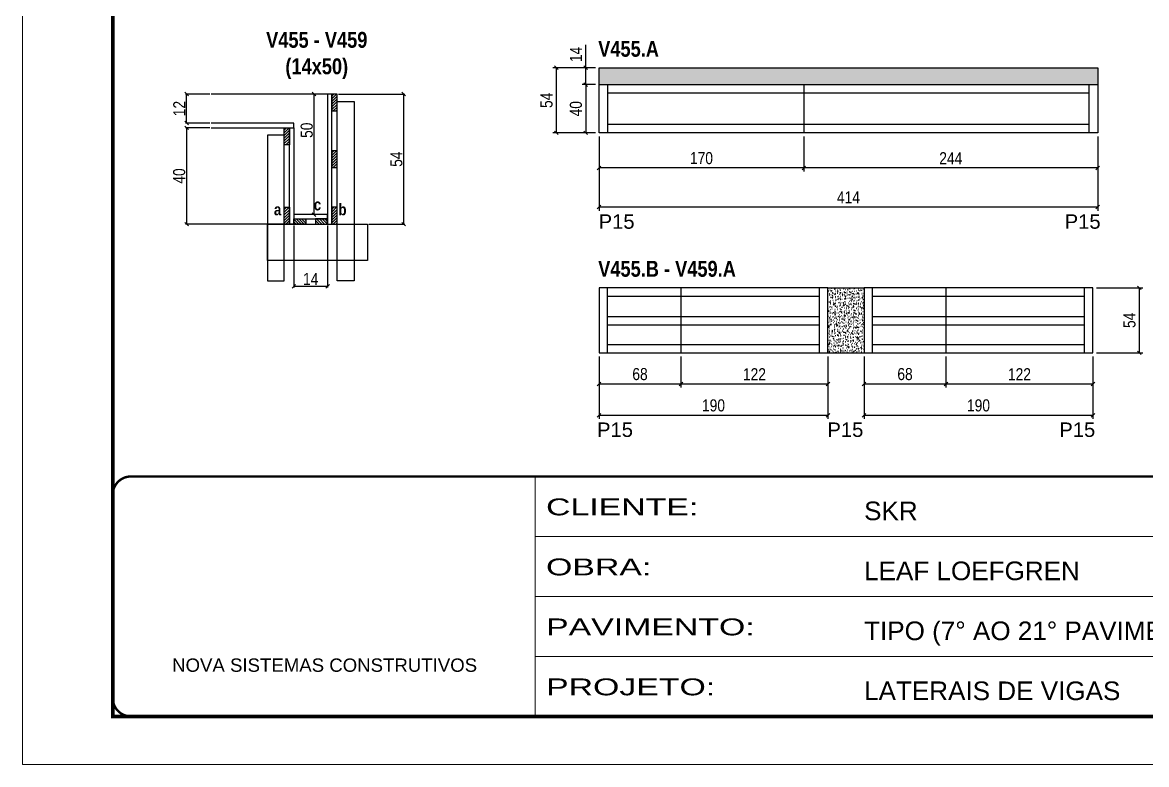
# Model space of a CAD drawing. Extents: x 3309 to 9563, y -2522 to 14608.
# Drawn here: x 8078 to 9011, y 8964 to 9580 of the extents above; entities that cross this region are included whole.
import ezdxf

# ---------------------------------------------------------------- set-up
doc = ezdxf.new("R2010")
doc.units = 0
doc.linetypes.add('CONTINUO', pattern=[0])
doc.linetypes.add('DASHED', pattern=[0.75, 0.5, -0.25])
for name, color, linetype in [('5', 5, 'Continuous'), ('COTA', 241, 'Continuous'), ('detalhes', 4, 'Continuous'), ('NOMENCLATURA', 7, 'Continuous'), ('Painéis', 200, 'Continuous'), ('SARR_2.2x7', 40, 'Continuous'), ('SARR_3.5x7', 81, 'Continuous')]:
    doc.layers.add(name, color=color, linetype=linetype)
for name, color, linetype, lineweight in [('CONCRETO', 251, 'Continuous', 25), ('Folhas', 255, 'Continuous', 9), ('SARRAFO DE PRESSAO', 251, 'DASHED', 9)]:
    doc.layers.add(name, color=color, linetype=linetype, lineweight=lineweight)
doc.styles.add('ARIAL', font='arial.ttf')
doc.styles.add('COTA TECNICA', font='techl___.ttf', dxfattribs={"height": 10})
doc.styles.add('COTA TECNICA 2X', font='techl___.ttf', dxfattribs={"height": 10})
doc.styles.get("Standard").update_dxf_attribs({"font": 'arial.ttf'})
doc.styles.add('TECNICA', font='techb___.ttf', dxfattribs={"height": 10})
doc.styles.add('Tecnologia', font='')
doc.styles.get('Tecnologia').set_extended_font_data('Forgotten Futurist')
doc.dimstyles.new('PAINEL', dxfattribs={"dimtxt": 10, "dimasz": 3, "dimexe": 3, "dimexo": 3, "dimgap": 3, "dimtad": 1, "dimdec": 1, "dimzin": 12, "dimdsep": 46, "dimtxsty": 'COTA TECNICA', "dimblk1": 'OBLIQUE', "dimblk2": 'OBLIQUE', "dimsah": 1, "dimcen": 0.9, "dimclrd": 4, "dimclre": 4, "dimclrt": 240, "dimadec": 1, "dimazin": 3, "dimtfac": 1, "dimtdec": 1, "dimtmove": 0, "dimatfit": 3, "dimfxl": 1, "dimtolj": 1, "dimtzin": 12, "dimarcsym": 0})
doc.dimstyles.new('SECAO', dxfattribs={"dimscale": 0.333333, "dimtxt": 5, "dimasz": 9, "dimexe": 3, "dimexo": 3, "dimgap": 3, "dimtad": 1, "dimdec": 1, "dimlfac": 0.5, "dimzin": 12, "dimdsep": 46, "dimtxsty": 'COTA TECNICA 2X', "dimblk1": 'OBLIQUE', "dimblk2": 'OBLIQUE', "dimsah": 1, "dimcen": 0.9, "dimclrd": 4, "dimclre": 4, "dimclrt": 240, "dimadec": 1, "dimazin": 3, "dimtfac": 1, "dimtdec": 1, "dimtmove": 0, "dimatfit": 3, "dimfxl": 1, "dimtolj": 1, "dimtzin": 12, "dimarcsym": 0})

# ---------------------------------------------------------------- blocks, each defined once
blk = doc.blocks.new('9999999999')
at = {"color": 30, "linetype": 'CONTINUO'}
for p, q in [((98564.56, 34230.21), (98564.56, 34429.45)), ((98564.56, 34379.64), (99583.98, 34379.64)), ((98564.56, 34329.83), (99487.98, 34329.83)), ((98564.56, 34280.02), (99487.98, 34280.02))]:
    blk.add_line(p, q, dxfattribs=at)
at = {"color": 30, "linetype": 'CONTINUO', "const_width": 2}
blk.add_lwpolyline([(99583.98, 34230.21), (99583.98, 34414.45, 0.414214), (99568.98, 34429.45), (98228.98, 34429.45, 0.414214), (98213.98, 34414.45), (98213.98, 34245.21, 0.414214), (98228.98, 34230.21), (99583.98, 34230.21)], format="xyb", dxfattribs=at)
at = {"layer": 'Folhas'}
blk.add_lwpolyline([(98138.98, 34190.21), (99623.98, 34190.21), (99623.98, 35240.21), (98138.98, 35240.21)], close=True, dxfattribs=at)
at = {"layer": 'Folhas', "color": 30, "const_width": 3}
blk.add_lwpolyline([(98213.98, 34230.21), (99583.98, 34230.21), (99583.98, 35200.21), (98213.98, 35200.21)], close=True, dxfattribs=at)
at = {"color": 7, "linetype": 'Continuous', "ltscale": 5, "style": 'ARIAL'}
for s, height, p in [('SKR', 15.483, (98837.68, 34393.13)), ('LEAF LOEFGREN', 15.4829, (98837.68, 34343.32)), ('TIPO (7° AO 21° PAVIMENTO)', 15.4829, (98837.68, 34293.51)), ('NOVA SISTEMAS CONSTRUTIVOS', 11.0592, (98263.19, 34267.21)), ('LATERAIS DE VIGAS', 15.4829, (98837.68, 34243.7))]:
    blk.add_text(s, height=height, dxfattribs=at).set_placement(p)
at = {"layer": 'Folhas', "color": 7, "style": 'Tecnologia', "width": 1.5}
for s, p in [('CLIENTE:', (98573.65, 34397.17)), ('OBRA:', (98573.65, 34347.31)), ('PAVIMENTO:', (98573.65, 34297.5)), ('PROJETO:', (98573.65, 34247.69))]:
    blk.add_text(s, height=14, dxfattribs=at).set_placement(p)
blk = doc.blocks.new('_Oblique')
at = {"color": 0, "linetype": 'ByBlock', "lineweight": -2}
blk.add_line((-0.5, -0.5), (0.5, 0.5), dxfattribs=at)
blk = doc.blocks.new('*D1912')
at = {"layer": 'COTA', "color": 4, "lineweight": -2, "transparency": 16777216}
for p, q in [((8233.45, 9492.33), (8213.1, 9492.33)), ((8214.1, 9492.33), (8214.1, 9412.33)), ((8294.15, 9412.33), (8213.1, 9412.33))]:
    blk.add_line(p, q, dxfattribs=at)
at = {"layer": 'Defpoints', "color": 0, "transparency": 16777216}
for p in [(8234.45, 9492.33), (8214.1, 9412.33), (8295.15, 9412.33, 0)]:
    blk.add_point(p, dxfattribs=at)
at = {"layer": 'COTA', "color": 4, "lineweight": -2, "transparency": 16777216, "xscale": 3, "yscale": 3, "zscale": 3}
for p, rotation in [((8214.1, 9492.33), 90), ((8214.1, 9412.33), 270)]:
    blk.add_blockref('_Oblique', p, dxfattribs=dict(at, rotation=rotation))
at = {"layer": 'COTA', "color": 240, "transparency": 16777216, "insert": (8208, 9452.33), "char_height": 10, "attachment_point": 5, "rotation": 90, "style": 'COTA TECNICA 2X'}
blk.add_mtext('\\A1;40', dxfattribs=at)
blk = doc.blocks.new('*D1913')
at = {"layer": 'COTA', "color": 4, "lineweight": -2, "transparency": 16777216}
for p, q in [((8330.15, 9520.33), (8318.98, 9520.33)), ((8319.98, 9420.33), (8319.98, 9520.33)), ((8330.15, 9420.33), (8318.98, 9420.33))]:
    blk.add_line(p, q, dxfattribs=at)
at = {"layer": 'Defpoints', "color": 0, "transparency": 16777216}
for p in [(8319.98, 9520.33), (8331.15, 9520.33), (8331.15, 9420.33)]:
    blk.add_point(p, dxfattribs=at)
at = {"layer": 'COTA', "color": 4, "lineweight": -2, "transparency": 16777216, "xscale": 3, "yscale": 3, "zscale": 3}
for p, rotation in [((8319.98, 9520.33), 90), ((8319.98, 9420.33), 270)]:
    blk.add_blockref('_Oblique', p, dxfattribs=dict(at, rotation=rotation))
at = {"layer": 'COTA', "color": 240, "transparency": 16777216, "insert": (8313.87, 9490.33), "char_height": 10, "attachment_point": 5, "rotation": 90, "style": 'COTA TECNICA 2X'}
blk.add_mtext('\\A1;50', dxfattribs=at)
blk = doc.blocks.new('*D1914')
at = {"layer": 'COTA', "color": 4, "lineweight": -2, "transparency": 16777216}
for p, q in [((8233.45, 9520.33), (8213.1, 9520.33)), ((8214.1, 9496.33), (8214.1, 9520.33)), ((8233.45, 9496.33), (8213.1, 9496.33))]:
    blk.add_line(p, q, dxfattribs=at)
at = {"layer": 'Defpoints', "color": 0, "transparency": 16777216}
for p in [(8214.1, 9520.33), (8234.45, 9520.33), (8234.45, 9496.33)]:
    blk.add_point(p, dxfattribs=at)
at = {"layer": 'COTA', "color": 4, "lineweight": -2, "transparency": 16777216, "xscale": 3, "yscale": 3, "zscale": 3}
for p, rotation in [((8214.1, 9520.33), 90), ((8214.1, 9496.33), 270)]:
    blk.add_blockref('_Oblique', p, dxfattribs=dict(at, rotation=rotation))
at = {"layer": 'COTA', "color": 240, "transparency": 16777216, "insert": (8208.05, 9508.33), "char_height": 10, "attachment_point": 5, "rotation": 90, "style": 'COTA TECNICA 2X'}
blk.add_mtext('\\A1;12', dxfattribs=at)
blk = doc.blocks.new('*D1915')
at = {"layer": 'COTA', "color": 4, "lineweight": -2, "transparency": 16777216}
for p, q in [((8340.15, 9520.33), (8395.4, 9520.33)), ((8394.4, 9412.33), (8394.4, 9520.33)), ((8365.34, 9412.33), (8395.4, 9412.33))]:
    blk.add_line(p, q, dxfattribs=at)
at = {"layer": 'Defpoints', "color": 0, "transparency": 16777216}
for p in [(8339.15, 9520.33), (8394.4, 9520.33), (8364.34, 9412.33)]:
    blk.add_point(p, dxfattribs=at)
at = {"layer": 'COTA', "color": 4, "lineweight": -2, "transparency": 16777216, "xscale": 3, "yscale": 3, "zscale": 3}
for p, rotation in [((8394.4, 9520.33), 90), ((8394.4, 9412.33), 270)]:
    blk.add_blockref('_Oblique', p, dxfattribs=dict(at, rotation=rotation))
at = {"layer": 'COTA', "color": 240, "transparency": 16777216, "insert": (8388.29, 9466.33), "char_height": 10, "attachment_point": 5, "rotation": 90, "style": 'COTA TECNICA 2X'}
blk.add_mtext('\\A1;54', dxfattribs=at)
blk = doc.blocks.new('*D1916')
at = {"layer": 'COTA', "color": 4, "lineweight": -2, "transparency": 16777216}
for p, q in [((8303.15, 9411.33), (8303.15, 9359.75)), ((8331.15, 9411.33), (8331.15, 9359.75)), ((8303.15, 9360.75), (8331.15, 9360.75))]:
    blk.add_line(p, q, dxfattribs=at)
at = {"layer": 'Defpoints', "color": 0, "transparency": 16777216}
for p in [(8303.15, 9412.33), (8331.15, 9412.33), (8331.15, 9360.75)]:
    blk.add_point(p, dxfattribs=at)
at = {"layer": 'COTA', "color": 4, "lineweight": -2, "transparency": 16777216, "xscale": 3, "yscale": 3, "zscale": 3, "rotation": 180}
blk.add_blockref('_Oblique', (8303.15, 9360.75), dxfattribs=at)
at = {"layer": 'COTA', "color": 4, "lineweight": -2, "transparency": 16777216, "xscale": 3, "yscale": 3, "zscale": 3}
blk.add_blockref('_Oblique', (8331.15, 9360.75), dxfattribs=at)
at = {"layer": 'COTA', "color": 240, "transparency": 16777216, "insert": (8317.15, 9366.83), "char_height": 10, "attachment_point": 5, "style": 'COTA TECNICA 2X'}
blk.add_mtext('\\A1;14', dxfattribs=at)
blk = doc.blocks.new('*D1918')
at = {"layer": 'COTA', "color": 4, "lineweight": -2, "transparency": 16777216}
for p, q in [((8556.54, 9485.2), (8556.54, 9423.54)), ((8970.54, 9485.2), (8970.54, 9423.54)), ((8970.54, 9426.54), (8556.54, 9426.54))]:
    blk.add_line(p, q, dxfattribs=at)
at = {"layer": 'Defpoints', "color": 0, "transparency": 16777216}
for p in [(8556.54, 9488.2), (8970.54, 9488.2), (8556.54, 9426.54)]:
    blk.add_point(p, dxfattribs=at)
at = {"layer": 'COTA', "color": 4, "lineweight": -2, "transparency": 16777216, "xscale": 3, "yscale": 3, "zscale": 3, "rotation": 180}
blk.add_blockref('_Oblique', (8556.54, 9426.54), dxfattribs=at)
at = {"layer": 'COTA', "color": 4, "lineweight": -2, "transparency": 16777216, "xscale": 3, "yscale": 3, "zscale": 3}
blk.add_blockref('_Oblique', (8970.54, 9426.54), dxfattribs=at)
at = {"layer": 'COTA', "color": 240, "transparency": 16777216, "insert": (8763.54, 9434.61), "char_height": 10, "attachment_point": 5, "style": 'COTA TECNICA'}
blk.add_mtext('\\A1;414', dxfattribs=at)
blk = doc.blocks.new('*D1919')
at = {"layer": 'COTA', "color": 4, "lineweight": -2, "transparency": 16777216}
for p, q in [((8726.54, 9485.2), (8726.54, 9456.02)), ((8970.54, 9485.2), (8970.54, 9456.02)), ((8970.54, 9459.02), (8726.54, 9459.02))]:
    blk.add_line(p, q, dxfattribs=at)
at = {"layer": 'Defpoints', "color": 0, "transparency": 16777216}
for p in [(8726.54, 9488.2), (8970.54, 9488.2), (8726.54, 9459.02)]:
    blk.add_point(p, dxfattribs=at)
at = {"layer": 'COTA', "color": 4, "lineweight": -2, "transparency": 16777216, "xscale": 3, "yscale": 3, "zscale": 3, "rotation": 180}
blk.add_blockref('_Oblique', (8726.54, 9459.02), dxfattribs=at)
at = {"layer": 'COTA', "color": 4, "lineweight": -2, "transparency": 16777216, "xscale": 3, "yscale": 3, "zscale": 3}
blk.add_blockref('_Oblique', (8970.54, 9459.02), dxfattribs=at)
at = {"layer": 'COTA', "color": 240, "transparency": 16777216, "insert": (8848.54, 9467.1), "char_height": 10, "attachment_point": 5, "style": 'COTA TECNICA'}
blk.add_mtext('\\A1;244', dxfattribs=at)
blk = doc.blocks.new('*D1920')
at = {"layer": 'COTA', "color": 4, "lineweight": -2, "transparency": 16777216}
for p, q in [((8556.54, 9485.2), (8556.54, 9456.02)), ((8726.54, 9485.2), (8726.54, 9456.02)), ((8726.54, 9459.02), (8556.54, 9459.02))]:
    blk.add_line(p, q, dxfattribs=at)
at = {"layer": 'Defpoints', "color": 0, "transparency": 16777216}
for p in [(8556.54, 9488.2), (8726.54, 9488.2), (8556.54, 9459.02)]:
    blk.add_point(p, dxfattribs=at)
at = {"layer": 'COTA', "color": 4, "lineweight": -2, "transparency": 16777216, "xscale": 3, "yscale": 3, "zscale": 3, "rotation": 180}
blk.add_blockref('_Oblique', (8556.54, 9459.02), dxfattribs=at)
at = {"layer": 'COTA', "color": 4, "lineweight": -2, "transparency": 16777216, "xscale": 3, "yscale": 3, "zscale": 3}
blk.add_blockref('_Oblique', (8726.54, 9459.02), dxfattribs=at)
at = {"layer": 'COTA', "color": 240, "transparency": 16777216, "insert": (8641.54, 9467.13), "char_height": 10, "attachment_point": 5, "style": 'COTA TECNICA'}
blk.add_mtext('\\A1;170', dxfattribs=at)
blk = doc.blocks.new('*D1921')
at = {"layer": 'COTA', "color": 4, "lineweight": -2, "transparency": 16777216}
for p, q in [((8553.54, 9528.2), (8542.43, 9528.2)), ((8545.43, 9528.2), (8545.43, 9488.2)), ((8553.54, 9488.2), (8542.43, 9488.2))]:
    blk.add_line(p, q, dxfattribs=at)
at = {"layer": 'Defpoints', "color": 0, "transparency": 16777216}
for p in [(8556.54, 9528.2), (8545.43, 9488.2), (8556.54, 9488.2)]:
    blk.add_point(p, dxfattribs=at)
at = {"layer": 'COTA', "color": 4, "lineweight": -2, "transparency": 16777216, "xscale": 3, "yscale": 3, "zscale": 3}
for p, rotation in [((8545.43, 9528.2), 90), ((8545.43, 9488.2), 270)]:
    blk.add_blockref('_Oblique', p, dxfattribs=dict(at, rotation=rotation))
at = {"layer": 'COTA', "color": 240, "transparency": 16777216, "insert": (8537.33, 9508.2), "char_height": 10, "attachment_point": 5, "rotation": 90, "style": 'COTA TECNICA'}
blk.add_mtext('\\A1;40', dxfattribs=at)
blk = doc.blocks.new('*D1922')
at = {"layer": 'COTA', "color": 4, "lineweight": -2, "transparency": 16777216}
for p, q in [((8545.43, 9542.2), (8545.43, 9561.32)), ((8553.54, 9542.2), (8542.43, 9542.2)), ((8545.43, 9528.2), (8545.43, 9542.2)), ((8553.54, 9528.2), (8542.43, 9528.2))]:
    blk.add_line(p, q, dxfattribs=at)
at = {"layer": 'Defpoints', "color": 0, "transparency": 16777216}
for p in [(8545.43, 9542.2), (8556.54, 9542.2), (8556.54, 9528.2)]:
    blk.add_point(p, dxfattribs=at)
at = {"layer": 'COTA', "color": 4, "lineweight": -2, "transparency": 16777216, "xscale": 3, "yscale": 3, "zscale": 3}
for p, rotation in [((8545.43, 9542.2), 90), ((8545.43, 9528.2), 270)]:
    blk.add_blockref('_Oblique', p, dxfattribs=dict(at, rotation=rotation))
at = {"layer": 'COTA', "color": 240, "transparency": 16777216, "insert": (8537.35, 9553.26), "char_height": 10, "attachment_point": 5, "rotation": 90, "style": 'COTA TECNICA'}
blk.add_mtext('\\A1;14', dxfattribs=at)
blk = doc.blocks.new('*D1923')
at = {"layer": 'COTA', "color": 4, "lineweight": -2, "transparency": 16777216}
for p, q in [((8553.54, 9542.2), (8518.07, 9542.2)), ((8521.07, 9488.2), (8521.07, 9542.2)), ((8553.54, 9488.2), (8518.07, 9488.2))]:
    blk.add_line(p, q, dxfattribs=at)
at = {"layer": 'Defpoints', "color": 0, "transparency": 16777216}
for p in [(8521.07, 9542.2), (8556.54, 9542.2), (8556.54, 9488.2)]:
    blk.add_point(p, dxfattribs=at)
at = {"layer": 'COTA', "color": 4, "lineweight": -2, "transparency": 16777216, "xscale": 3, "yscale": 3, "zscale": 3}
for p, rotation in [((8521.07, 9542.2), 90), ((8521.07, 9488.2), 270)]:
    blk.add_blockref('_Oblique', p, dxfattribs=dict(at, rotation=rotation))
at = {"layer": 'COTA', "color": 240, "transparency": 16777216, "insert": (8512.96, 9515.2), "char_height": 10, "attachment_point": 5, "rotation": 90, "style": 'COTA TECNICA'}
blk.add_mtext('\\A1;54', dxfattribs=at)
blk = doc.blocks.new('*D1925')
at = {"layer": 'COTA', "color": 4, "lineweight": -2, "transparency": 16777216}
for p, q in [((8556.54, 9302.47), (8556.54, 9250.65)), ((8746.54, 9302.47), (8746.54, 9250.65)), ((8556.54, 9253.65), (8746.54, 9253.65))]:
    blk.add_line(p, q, dxfattribs=at)
at = {"layer": 'Defpoints', "color": 0, "transparency": 16777216}
for p in [(8556.54, 9305.47), (8746.54, 9305.47), (8746.54, 9253.65)]:
    blk.add_point(p, dxfattribs=at)
at = {"layer": 'COTA', "color": 4, "lineweight": -2, "transparency": 16777216, "xscale": 3, "yscale": 3, "zscale": 3, "rotation": 180}
blk.add_blockref('_Oblique', (8556.54, 9253.65), dxfattribs=at)
at = {"layer": 'COTA', "color": 4, "lineweight": -2, "transparency": 16777216, "xscale": 3, "yscale": 3, "zscale": 3}
blk.add_blockref('_Oblique', (8746.54, 9253.65), dxfattribs=at)
at = {"layer": 'COTA', "color": 240, "transparency": 16777216, "insert": (8651.54, 9261.78), "char_height": 10, "attachment_point": 5, "style": 'COTA TECNICA'}
blk.add_mtext('\\A1;190', dxfattribs=at)
blk = doc.blocks.new('*D1929')
at = {"layer": 'COTA', "color": 4, "lineweight": -2, "transparency": 16777216}
for p, q in [((8556.54, 9302.47), (8556.54, 9276.63)), ((8624.54, 9302.47), (8624.54, 9276.63)), ((8556.54, 9279.63), (8624.54, 9279.63))]:
    blk.add_line(p, q, dxfattribs=at)
at = {"layer": 'Defpoints', "color": 0, "transparency": 16777216}
for p in [(8556.54, 9305.47), (8624.54, 9305.47), (8624.54, 9279.63)]:
    blk.add_point(p, dxfattribs=at)
at = {"layer": 'COTA', "color": 4, "lineweight": -2, "transparency": 16777216, "xscale": 3, "yscale": 3, "zscale": 3, "rotation": 180}
blk.add_blockref('_Oblique', (8556.54, 9279.63), dxfattribs=at)
at = {"layer": 'COTA', "color": 4, "lineweight": -2, "transparency": 16777216, "xscale": 3, "yscale": 3, "zscale": 3}
blk.add_blockref('_Oblique', (8624.54, 9279.63), dxfattribs=at)
at = {"layer": 'COTA', "color": 240, "transparency": 16777216, "insert": (8590.54, 9287.76), "char_height": 10, "attachment_point": 5, "style": 'COTA TECNICA'}
blk.add_mtext('\\A1;68', dxfattribs=at)
blk = doc.blocks.new('*D1930')
at = {"layer": 'COTA', "color": 4, "lineweight": -2, "transparency": 16777216}
for p, q in [((8624.54, 9302.47), (8624.54, 9276.63)), ((8746.54, 9302.47), (8746.54, 9276.63)), ((8624.54, 9279.63), (8746.54, 9279.63))]:
    blk.add_line(p, q, dxfattribs=at)
at = {"layer": 'Defpoints', "color": 0, "transparency": 16777216}
for p in [(8624.54, 9305.47), (8746.54, 9305.47), (8746.54, 9279.63)]:
    blk.add_point(p, dxfattribs=at)
at = {"layer": 'COTA', "color": 4, "lineweight": -2, "transparency": 16777216, "xscale": 3, "yscale": 3, "zscale": 3, "rotation": 180}
blk.add_blockref('_Oblique', (8624.54, 9279.63), dxfattribs=at)
at = {"layer": 'COTA', "color": 4, "lineweight": -2, "transparency": 16777216, "xscale": 3, "yscale": 3, "zscale": 3}
blk.add_blockref('_Oblique', (8746.54, 9279.63), dxfattribs=at)
at = {"layer": 'COTA', "color": 240, "transparency": 16777216, "insert": (8685.54, 9287.69), "char_height": 10, "attachment_point": 5, "style": 'COTA TECNICA'}
blk.add_mtext('\\A1;122', dxfattribs=at)
blk = doc.blocks.new('*D1926')
at = {"layer": 'COTA', "color": 4, "lineweight": -2, "transparency": 16777216}
for p, q in [((8776.54, 9302.47), (8776.54, 9250.65)), ((8966.54, 9302.47), (8966.54, 9250.65)), ((8776.54, 9253.65), (8966.54, 9253.65))]:
    blk.add_line(p, q, dxfattribs=at)
at = {"layer": 'Defpoints', "color": 0, "transparency": 16777216}
for p in [(8776.54, 9305.47), (8966.54, 9305.47), (8966.54, 9253.65)]:
    blk.add_point(p, dxfattribs=at)
at = {"layer": 'COTA', "color": 4, "lineweight": -2, "transparency": 16777216, "xscale": 3, "yscale": 3, "zscale": 3, "rotation": 180}
blk.add_blockref('_Oblique', (8776.54, 9253.65), dxfattribs=at)
at = {"layer": 'COTA', "color": 4, "lineweight": -2, "transparency": 16777216, "xscale": 3, "yscale": 3, "zscale": 3}
blk.add_blockref('_Oblique', (8966.54, 9253.65), dxfattribs=at)
at = {"layer": 'COTA', "color": 240, "transparency": 16777216, "insert": (8871.54, 9261.78), "char_height": 10, "attachment_point": 5, "style": 'COTA TECNICA'}
blk.add_mtext('\\A1;190', dxfattribs=at)
blk = doc.blocks.new('*D1927')
at = {"layer": 'COTA', "color": 4, "lineweight": -2, "transparency": 16777216}
for p, q in [((8776.54, 9302.47), (8776.54, 9276.63)), ((8844.54, 9302.47), (8844.54, 9276.63)), ((8776.54, 9279.63), (8844.54, 9279.63))]:
    blk.add_line(p, q, dxfattribs=at)
at = {"layer": 'Defpoints', "color": 0, "transparency": 16777216}
for p in [(8776.54, 9305.47), (8844.54, 9305.47), (8844.54, 9279.63)]:
    blk.add_point(p, dxfattribs=at)
at = {"layer": 'COTA', "color": 4, "lineweight": -2, "transparency": 16777216, "xscale": 3, "yscale": 3, "zscale": 3, "rotation": 180}
blk.add_blockref('_Oblique', (8776.54, 9279.63), dxfattribs=at)
at = {"layer": 'COTA', "color": 4, "lineweight": -2, "transparency": 16777216, "xscale": 3, "yscale": 3, "zscale": 3}
blk.add_blockref('_Oblique', (8844.54, 9279.63), dxfattribs=at)
at = {"layer": 'COTA', "color": 240, "transparency": 16777216, "insert": (8810.54, 9287.76), "char_height": 10, "attachment_point": 5, "style": 'COTA TECNICA'}
blk.add_mtext('\\A1;68', dxfattribs=at)
blk = doc.blocks.new('*D1928')
at = {"layer": 'COTA', "color": 4, "lineweight": -2, "transparency": 16777216}
for p, q in [((8844.54, 9302.47), (8844.54, 9276.63)), ((8966.54, 9302.47), (8966.54, 9276.63)), ((8844.54, 9279.63), (8966.54, 9279.63))]:
    blk.add_line(p, q, dxfattribs=at)
at = {"layer": 'Defpoints', "color": 0, "transparency": 16777216}
for p in [(8844.54, 9305.47), (8966.54, 9305.47), (8966.54, 9279.63)]:
    blk.add_point(p, dxfattribs=at)
at = {"layer": 'COTA', "color": 4, "lineweight": -2, "transparency": 16777216, "xscale": 3, "yscale": 3, "zscale": 3, "rotation": 180}
blk.add_blockref('_Oblique', (8844.54, 9279.63), dxfattribs=at)
at = {"layer": 'COTA', "color": 4, "lineweight": -2, "transparency": 16777216, "xscale": 3, "yscale": 3, "zscale": 3}
blk.add_blockref('_Oblique', (8966.54, 9279.63), dxfattribs=at)
at = {"layer": 'COTA', "color": 240, "transparency": 16777216, "insert": (8905.54, 9287.69), "char_height": 10, "attachment_point": 5, "style": 'COTA TECNICA'}
blk.add_mtext('\\A1;122', dxfattribs=at)
blk = doc.blocks.new('*D1931')
at = {"layer": 'COTA', "color": 4, "lineweight": -2, "transparency": 16777216}
for p, q in [((8969.54, 9359.47), (9008.02, 9359.47)), ((9005.02, 9359.47), (9005.02, 9305.47)), ((8969.54, 9305.47), (9008.02, 9305.47))]:
    blk.add_line(p, q, dxfattribs=at)
at = {"layer": 'Defpoints', "color": 0, "transparency": 16777216}
for p in [(8966.54, 9359.47), (8966.54, 9305.47), (9005.02, 9305.47)]:
    blk.add_point(p, dxfattribs=at)
at = {"layer": 'COTA', "color": 4, "lineweight": -2, "transparency": 16777216, "xscale": 3, "yscale": 3, "zscale": 3}
for p, rotation in [((9005.02, 9359.47), 90), ((9005.02, 9305.47), 270)]:
    blk.add_blockref('_Oblique', p, dxfattribs=dict(at, rotation=rotation))
at = {"layer": 'COTA', "color": 240, "transparency": 16777216, "insert": (8996.91, 9332.47), "char_height": 10, "attachment_point": 5, "rotation": 90, "style": 'COTA TECNICA'}
blk.add_mtext('\\A1;54', dxfattribs=at)

msp = doc.modelspace()

# ---------------------------------------------------------------- hatches: boundary and pattern name
at = {"layer": 'COTA'}
h = msp.add_hatch(dxfattribs=at)
h.set_pattern_fill('AR-CONC', color=256, scale=0.03)
h.set_pattern_definition([(50, (1583.61, -1325.459), (5.46554, -0.4781726), [0.5715, -6.2865]), (355, (1583.61, -1325.459), (-1.0573026, 5.7317054), [0.4572, -5.0292175]), (100.451445, (1584.0656, -1325.499), (4.4082374, 5.2535326), [0.4857003, -5.3427073]), (46.1842, (1583.61, -1323.935), (8.1323712, -1.26127), [0.85725, -9.42975]), (96.63556, (1584.288, -1324.04), (7.122124, 7.4227837), [0.7285507, -8.014068]), (351.18415, (1583.61, -1323.935), (7.122124, 7.422784), [0.685799, -7.543792]), (21, (1584.372, -1324.316), (4.5484317, -3.067956), [0.5715, -6.2865]), (326, (1584.372, -1324.316), (1.8540609, 5.525639), [0.4572, -5.0292]), (71.451445, (1584.751, -1324.5717), (6.4024926, 2.457683), [0.4857003, -5.3426981]), (37.5, (1583.6101, -1325.459), (0.0926581, 2.53665117), [0, -4.96824, 0, -5.1054, 0, -5.04825]), (7.5, (1583.61, -1325.459), (2.0045899, 3.00541724), [0, -2.91084, 0, -4.85394, 0, -1.92405]), (327.5, (1581.9108, -1325.459), (4.06771786, -0.17186232), [0, -1.905, 0, -5.9436, 0, -7.8867]), (317.5, (1581.149, -1325.459), (4.4438754, 0.7627947), [0, -2.4765, 0, -3.94716, 0, -5.6007])])
h.paths.add_polyline_path([(8970.54, 9528.2), (8970.54, 9542.2), (8556.54, 9542.2), (8556.54, 9528.2)])
h = msp.add_hatch(dxfattribs=at)
h.set_pattern_fill('AR-CONC', color=256, scale=0.03)
h.paths.add_polyline_path([(8776.54, 9359.47), (8746.54, 9359.47), (8746.54, 9305.47), (8776.54, 9305.47)])
at = {"layer": 'SARR_2.2x7'}
h = msp.add_hatch(dxfattribs=at)
h.set_pattern_fill('ANSI31', color=256, scale=0.5)
h.set_pattern_definition([(45, (-115227.018, -23715.2063), (-1.122532015, 1.122532015), [])])
h.paths.add_polyline_path([(8339.15, 9506.33), (8334.75, 9506.33), (8334.75, 9520.33), (8339.15, 9520.33)])
h = msp.add_hatch(dxfattribs=at)
h.set_pattern_fill('ANSI31', color=256, scale=0.5)
h.set_pattern_definition([(45, (-115217.018, -23743.2063), (-1.122532015, 1.122532015), [])])
h.paths.add_polyline_path([(8295.15, 9478.33), (8299.55, 9478.33), (8299.55, 9492.33), (8295.15, 9492.33)])
h = msp.add_hatch(dxfattribs=at)
h.set_pattern_fill('ANSI31', color=256, scale=0.5)
h.set_pattern_definition([(45, (-115227.018, -23762.2063), (-1.122532015, 1.122532015), [])])
h.paths.add_polyline_path([(8339.15, 9459.33), (8334.75, 9459.33), (8334.75, 9473.33), (8339.15, 9473.33)])
h = msp.add_hatch(dxfattribs=at)
h.set_pattern_fill('ANSI31', color=256, scale=0.5)
h.set_pattern_definition([(45, (-115217.018, -23809.2063), (-1.122532015, 1.122532015), [])])
h.paths.add_polyline_path([(8295.15, 9412.33), (8299.55, 9412.33), (8299.55, 9426.33), (8295.15, 9426.33)])
h = msp.add_hatch(dxfattribs=at)
h.set_pattern_fill('ANSI31', color=256, scale=0.5)
h.set_pattern_definition([(45, (-115227.018, -23809.2063), (-1.122532015, 1.122532015), [])])
h.paths.add_polyline_path([(8339.15, 9412.33), (8334.75, 9412.33), (8334.75, 9426.33), (8339.15, 9426.33)])
h = msp.add_hatch(dxfattribs=at)
h.set_pattern_fill('ANSI31', color=256, scale=0.5, angle=90)
h.set_pattern_definition([(135, (41538.6903, -114099.8373), (-1.122532015, -1.122532015), [])])
h.paths.add_polyline_path([(8313.15, 9412.33), (8313.15, 9416.73), (8303.15, 9416.73), (8303.15, 9412.33)])
h = msp.add_hatch(dxfattribs=at)
h.set_pattern_fill('ANSI31', color=256, scale=0.5, angle=90)
h.set_pattern_definition([(135, (41528.6903, -114099.8373), (-1.122532015, -1.122532015), [])])
h.paths.add_polyline_path([(8321.15, 9416.73), (8321.15, 9412.33), (8331.15, 9412.33), (8331.15, 9416.73)])

# ---------------------------------------------------------------- linework, layer by layer
at = {"layer": 'CONCRETO', "linetype": 'Continuous'}
msp.add_line((8339.15, 9520.33), (8234.45, 9520.33), dxfattribs=at)
at = {"layer": 'COTA'}
for p, q in [((8556.54, 9528.2), (8556.54, 9542.2)), ((8556.54, 9542.2), (8970.54, 9542.2)), ((8970.54, 9542.2), (8970.54, 9528.2)), ((8746.54, 9359.47), (8776.54, 9359.47)), ((8746.54, 9305.47), (8776.54, 9305.47))]:
    msp.add_line(p, q, dxfattribs=at)
at = {"layer": 'Painéis', "linetype": 'ByBlock'}
for p, q in [((8556.54, 9488.2), (8556.54, 9528.2)), ((8556.54, 9528.2), (8970.54, 9528.2)), ((8726.54, 9528.2), (8726.54, 9488.2)), ((8970.54, 9528.2), (8970.54, 9488.2)), ((8970.54, 9488.2), (8556.54, 9488.2)), ((8746.54, 9359.47), (8556.54, 9359.47)), ((8556.54, 9359.47), (8556.54, 9305.47)), ((8624.54, 9359.47), (8624.54, 9305.47)), ((8746.54, 9305.47), (8746.54, 9359.47)), ((8966.54, 9359.47), (8776.54, 9359.47)), ((8776.54, 9359.47), (8776.54, 9305.47)), ((8844.54, 9359.47), (8844.54, 9305.47)), ((8966.54, 9305.47), (8966.54, 9359.47)), ((8556.54, 9305.47), (8746.54, 9305.47)), ((8776.54, 9305.47), (8966.54, 9305.47))]:
    msp.add_line(p, q, dxfattribs=at)
at = {"layer": 'Painéis', "linetype": 'Continuous'}
for points in [[(8334.75, 9412.33), (8334.75, 9520.33), (8331.15, 9520.33), (8331.15, 9412.33)], [(8299.55, 9412.33), (8299.55, 9492.33), (8303.15, 9492.33), (8303.15, 9412.33)], [(8331.15, 9420.33), (8303.15, 9420.33), (8303.15, 9416.73), (8331.15, 9416.73)]]:
    msp.add_lwpolyline(points, close=True, dxfattribs=at)
at = {"layer": 'Painéis', "linetype": 'Continuous', "elevation": 0}
msp.add_lwpolyline([(8234.45, 9492.33), (8303.15, 9492.33), (8303.15, 9496.33), (8234.45, 9496.33)], dxfattribs=at)
at = {"layer": 'SARR_2.2x7', "linetype": 'Continuous'}
for p, q in [((8563.54, 9528.2), (8563.54, 9488.2)), ((8963.54, 9488.2), (8963.54, 9528.2)), ((8726.54, 9521.2), (8563.54, 9521.2)), ((8963.54, 9521.2), (8726.54, 9521.2)), ((8726.54, 9495.2), (8563.54, 9495.2)), ((8963.54, 9495.2), (8726.54, 9495.2)), ((8563.54, 9305.47), (8563.54, 9359.47)), ((8563.54, 9352.47), (8624.54, 9352.47)), ((8624.54, 9352.47), (8739.54, 9352.47)), ((8739.54, 9305.47), (8739.54, 9359.47)), ((8783.54, 9305.47), (8783.54, 9359.47)), ((8783.54, 9352.47), (8844.54, 9352.47)), ((8844.54, 9352.47), (8959.54, 9352.47)), ((8959.54, 9305.47), (8959.54, 9359.47)), ((8563.54, 9335.63), (8624.54, 9335.63)), ((8624.54, 9335.63), (8739.54, 9335.63)), ((8783.54, 9335.63), (8844.54, 9335.63)), ((8844.54, 9335.63), (8959.54, 9335.63)), ((8563.54, 9328.63), (8624.54, 9328.63)), ((8624.54, 9328.63), (8739.54, 9328.63)), ((8783.54, 9328.63), (8844.54, 9328.63)), ((8844.54, 9328.63), (8959.54, 9328.63)), ((8563.54, 9312.47), (8624.54, 9312.47)), ((8624.54, 9312.47), (8739.54, 9312.47)), ((8783.54, 9312.47), (8844.54, 9312.47)), ((8844.54, 9312.47), (8959.54, 9312.47))]:
    msp.add_line(p, q, dxfattribs=at)
at = {"layer": 'SARR_2.2x7'}
for points in [[(8334.75, 9520.33), (8334.75, 9506.33), (8339.15, 9506.33), (8339.15, 9520.33)], [(8299.55, 9492.33), (8299.55, 9478.33), (8295.15, 9478.33), (8295.15, 9492.33)], [(8334.75, 9473.33), (8334.75, 9459.33), (8339.15, 9459.33), (8339.15, 9473.33)], [(8299.55, 9426.33), (8299.55, 9412.33), (8295.15, 9412.33), (8295.15, 9426.33)], [(8334.75, 9426.33), (8334.75, 9412.33), (8339.15, 9412.33), (8339.15, 9426.33)], [(8303.15, 9416.73), (8313.15, 9416.73), (8313.15, 9412.33), (8303.15, 9412.33)], [(8331.15, 9416.73), (8321.15, 9416.73), (8321.15, 9412.33), (8331.15, 9412.33)]]:
    msp.add_lwpolyline(points, close=True, dxfattribs=at)
at = {"layer": 'SARR_3.5x7'}
for points in [[(8339.15, 9514.33), (8353.15, 9514.33), (8353.15, 9365.35), (8339.15, 9365.35)], [(8295.15, 9486.33), (8281.15, 9486.33), (8281.15, 9365.35), (8295.15, 9365.35)], [(8281.15, 9412.33), (8364.34, 9412.33), (8364.34, 9382.24), (8281.15, 9382.24)]]:
    msp.add_lwpolyline(points, close=True, dxfattribs=at)

# ---------------------------------------------------------------- block references
at = {"layer": 'SARRAFO DE PRESSAO', "color": 6, "linetype": 'ByBlock'}
msp.add_blockref('9999999999', (-90061.11, -25226.65), dxfattribs=at)

# ---------------------------------------------------------------- texts
at = {"layer": '5', "linetype": 'Continuous'}
for rotation, p in [(0.00004, (8556.19, 9408.52)), (0.00004, (8943.09, 9408.52)), (0.00004, (8554.87, 9235.63)), (359.99996, (8746.13, 9235.63)), (359.99996, (8938.62, 9235.63))]:
    msp.add_text('P15', height=12, rotation=rotation, dxfattribs=at).set_placement(p)
at = {"layer": 'detalhes', "style": 'TECNICA'}
for s, p in [('a', (8286.63, 9419.69)), ('c', (8319.7, 9423.8)), ('b', (8340.19, 9419.68))]:
    msp.add_text(s, height=9.6, dxfattribs=at).set_placement(p)
at = {"layer": 'NOMENCLATURA', "style": 'TECNICA'}
for s, p in [('V455.A', (8555.82, 9551.39)), ('V455.B - V459.A', (8555.82, 9368.66))]:
    msp.add_text(s, height=13.2, dxfattribs=at).set_placement(p)
at = {"layer": 'NOMENCLATURA', "insert": (8322.18, 9572.03), "char_height": 13.2, "attachment_point": 2, "style": 'TECNICA'}
msp.add_mtext_dynamic_manual_height_columns('V455 - V459\\P(14x50)', width=300.2766, gutter_width=1, heights=[0], dxfattribs=at)

# ---------------------------------------------------------------- dimensions: what is measured, and where the dimension line sits
at = {"layer": 'COTA'}
for base, p1, p2, angle, dimstyle, picture, middle in [((8545.43, 9542.2), (8556.54, 9528.2), (8556.54, 9542.2), 90, 'PAINEL', '*D1922', (8537.35, 9553.26)), ((8521.07, 9542.2), (8556.54, 9488.2), (8556.54, 9542.2), 90, 'PAINEL', '*D1923', (8512.96, 9515.2)), ((8545.43, 9488.2), (8556.54, 9528.2), (8556.54, 9488.2), 90, 'PAINEL', '*D1921', (8537.33, 9508.2)), ((8214.1, 9520.33), (8234.45, 9496.33), (8234.45, 9520.33), 90, 'SECAO', '*D1914', (8208.05, 9508.33)), ((8394.4, 9520.33), (8364.34, 9412.33), (8339.15, 9520.33), 90, 'SECAO', '*D1915', (8388.29, 9466.33)), ((8214.1, 9412.33, 0), (8234.45, 9492.33), (8295.15, 9412.33), 90, 'SECAO', '*D1912', (8208, 9452.33, 0)), ((8726.54, 9459.02), (8970.54, 9488.2), (8726.54, 9488.2), 180, 'PAINEL', '*D1919', (8848.54, 9467.1)), ((9005.02, 9305.47), (8966.54, 9359.47), (8966.54, 9305.47), 90, 'PAINEL', '*D1931', (8996.91, 9332.47)), ((8746.54, 9253.65), (8556.54, 9305.47), (8746.54, 9305.47), 180, 'PAINEL', '*D1925', (8651.54, 9261.78)), ((8966.54, 9253.65), (8776.54, 9305.47), (8966.54, 9305.47), 180, 'PAINEL', '*D1926', (8871.54, 9261.78))]:
    dim = msp.add_linear_dim(base=base, p1=p1, p2=p2, angle=angle, dimstyle=dimstyle, dxfattribs=at)
    dim.commit()
    dim.dimension.update_dxf_attribs({"geometry": picture, "text_midpoint": middle})
dim = msp.add_linear_dim(base=(8319.98, 9520.33), p1=(8331.15, 9420.33), p2=(8331.15, 9520.33), angle=90, dimstyle='SECAO', dxfattribs=at)
dim.commit()
dim.dimension.update_dxf_attribs({"geometry": '*D1913', "text_midpoint": (8319.98, 9490.33), "dimtype": 160})
for base, p1, p2, dimstyle, picture, middle in [((8556.54, 9426.54), (8970.54, 9488.2), (8556.54, 9488.2), 'PAINEL', '*D1918', (8763.54, 9434.61)), ((8331.15, 9360.75), (8303.15, 9412.33), (8331.15, 9412.33), 'SECAO', '*D1916', (8317.15, 9366.83)), ((8624.54, 9279.63), (8556.54, 9305.47), (8624.54, 9305.47), 'PAINEL', '*D1929', (8590.54, 9287.76)), ((8844.54, 9279.63), (8776.54, 9305.47), (8844.54, 9305.47), 'PAINEL', '*D1927', (8810.54, 9287.76))]:
    dim = msp.add_linear_dim(base=base, p1=p1, p2=p2, dimstyle=dimstyle, dxfattribs=at)
    dim.commit()
    dim.dimension.update_dxf_attribs({"geometry": picture, "text_midpoint": middle})
dim = msp.add_linear_dim(base=(8556.54, 9459.02), p1=(8726.54, 9488.2), p2=(8556.54, 9488.2), angle=180, dimstyle='PAINEL', override={"dimtmove": 1}, dxfattribs=at)
dim.commit()
dim.dimension.update_dxf_attribs({"geometry": '*D1920', "text_midpoint": (8641.54, 9467.13)})
for base, p1, p2, picture, middle in [((8746.54, 9279.63), (8624.54, 9305.47), (8746.54, 9305.47), '*D1930', (8685.54, 9287.69)), ((8966.54, 9279.63), (8844.54, 9305.47), (8966.54, 9305.47), '*D1928', (8905.54, 9287.69))]:
    dim = msp.add_linear_dim(base=base, p1=p1, p2=p2, dimstyle='PAINEL', override={"dimtmove": 1}, dxfattribs=at)
    dim.commit()
    dim.dimension.update_dxf_attribs({"geometry": picture, "text_midpoint": middle})

doc.saveas('drawing.dxf')
